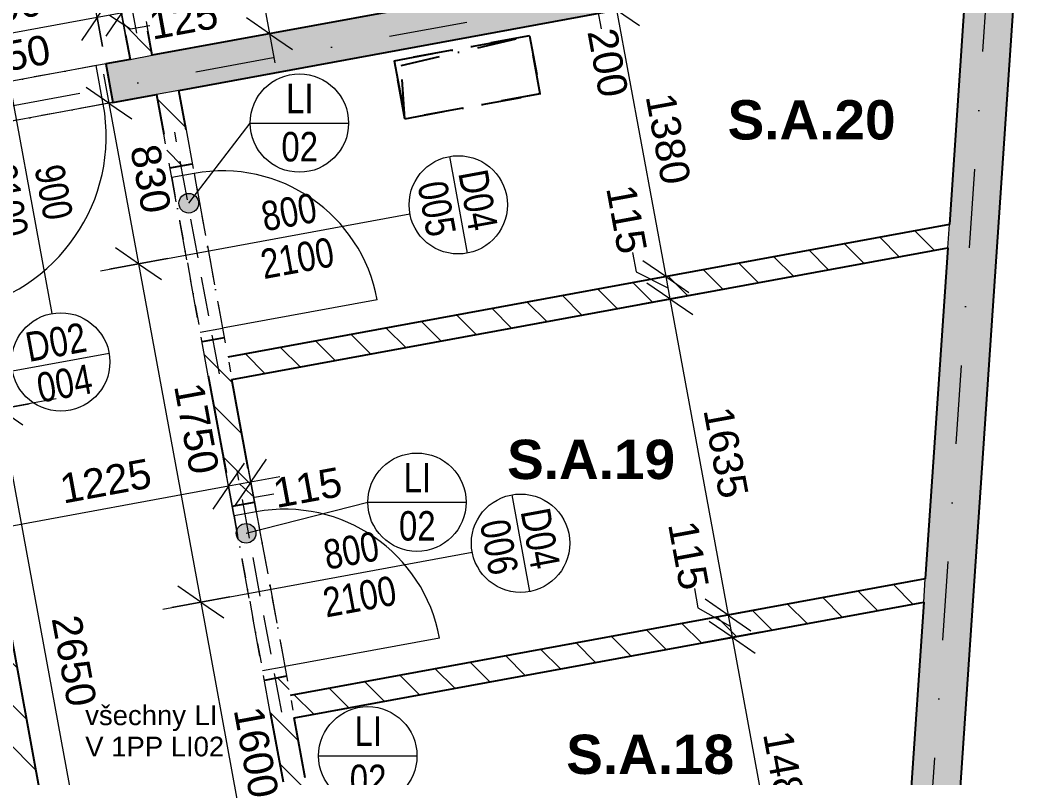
# Model space of a CAD drawing. Header units: millimetres. Extents: x -45523 to 44975, y -3459 to 74573.
# Drawn here: x 16797 to 21945, y 6632 to 10485 of the extents above; entities that cross this region are included whole.
import ezdxf

# ---------------------------------------------------------------- set-up
doc = ezdxf.new("R2010")
doc.units = ezdxf.units.MM
for name, pattern in [('HA_Dash_3mm-S1mm', [300, 200, -100]), ('HA_DashDot_10mm-S3mm', [1000, 400, -300, 0, -300]), ('HA_DashDot_2_2mm-S0_6mm', [220, 100, -60, 0, -60]), ('HA_DashDot_4mm-S1mm', [400, 200, -100, 0, -100])]:
    doc.linetypes.add(name, pattern=pattern)
for name, color, linetype, lineweight in [('A-____-____-DIMS', 9, 'Continuous', 5), ('A-____-____-DIMS-100', 9, 'Continuous', 5), ('A-AREA-____-IDEN', 9, 'Continuous', 9), ('A-DOOR-____-IDEN', 9, 'Continuous', 9), ('A-DOOR-____-MCUT', 9, 'HA_DashDot_2_2mm-S0_6mm', 9), ('A-DOOR-____-OTLN', 9, 'Continuous', 9), ('A-DOOR-FRAM-MCUT', 9, 'Continuous', 9), ('A-FLOR-____-OVHD', 9, 'HA_DashDot_4mm-S1mm', 25), ('A-GENM-____-HDLN', 9, 'HA_Dash_3mm-S1mm', 9), ('A-GENM-____-IDEN', 9, 'Continuous', 9), ('A-GENM-____-OTLN', 9, 'Continuous', 9), ('A-WALL-____-MCUT', 9, 'Continuous', 9), ('A-WALL-____-PATT', 9, 'Continuous', 25), ('G-____-____-TEXT', 9, 'Continuous', 5), ('I-WALL-____-MCUT', 9, 'Continuous', 25), ('S-GRID-____-OTLN', 9, 'Continuous', 5)]:
    doc.layers.add(name, color=color, linetype=linetype, lineweight=lineweight)
doc.styles.add('Arial', font='arial.ttf', dxfattribs={"height": 100})
doc.styles.add('Arial_2', font='arial.ttf', dxfattribs={"height": 150})
doc.styles.add('Arial_3', font='arial.ttf', dxfattribs={"width": 0.8, "height": 150})
doc.styles.add('Arial_B', font='arialbd.ttf', dxfattribs={"height": 200})
doc.dimstyles.new('Inner_Dimensions', dxfattribs={"dimscale": 304.8, "dimtxt": 153.03891, "dimasz": 0.656168, "dimexe": 0.492126, "dimexo": 0.0625, "dimgap": 0.065617, "dimtad": 1, "dimdec": 0, "dimzin": 0, "dimdsep": 46, "dimtxsty": 'Arial_2', "dimblk1": 'OBLIQUE', "dimblk2": 'OBLIQUE', "dimsah": 1, "dimcen": 0.09, "dimdle": 0.492126, "dimazin": 0, "dimtfac": 1, "dimtdec": 4, "dimtix": 1, "dimtmove": 0, "dimatfit": 3, "dimfxl": 0.492126, "dimfxlon": 1, "dimtvp": 1, "dimtolj": 1, "dimtzin": 0, "dimlwd": 9, "dimlwe": 9, "dimarcsym": 2})
doc.dimstyles.new('Inner_Dimensions_1', dxfattribs={"dimscale": 304.8, "dimtxt": 153.03891, "dimasz": 0.656168, "dimexe": 0.492126, "dimexo": 0.0625, "dimgap": 0.065617, "dimtad": 1, "dimdec": 0, "dimzin": 0, "dimdsep": 46, "dimtxsty": 'Arial_2', "dimblk1": 'OBLIQUE', "dimblk2": 'OBLIQUE', "dimsah": 1, "dimcen": 0.09, "dimdle": 0.492126, "dimazin": 0, "dimtfac": 1, "dimtdec": 4, "dimtix": 1, "dimtmove": 1, "dimatfit": 3, "dimfxl": 0.492126, "dimfxlon": 1, "dimtvp": 1, "dimtolj": 1, "dimtzin": 0, "dimlwd": 9, "dimlwe": 9, "dimarcsym": 2})
doc.dimstyles.new('Inner_Dimensions_2', dxfattribs={"dimscale": 304.8, "dimtxt": 153.03891, "dimasz": 0.656168, "dimexe": 0.492126, "dimexo": 0.0625, "dimgap": 0.065617, "dimtad": 1, "dimdec": 0, "dimzin": 0, "dimdsep": 46, "dimtxsty": 'Arial_2', "dimblk1": 'OBLIQUE', "dimblk2": 'OBLIQUE', "dimsah": 1, "dimcen": 0.09, "dimdle": 0.492126, "dimazin": 0, "dimtfac": 1, "dimtdec": 4, "dimtix": 1, "dimtmove": 2, "dimatfit": 3, "dimfxl": 0.492126, "dimfxlon": 1, "dimtvp": 1, "dimtolj": 1, "dimtzin": 0, "dimlwd": 9, "dimlwe": 9, "dimarcsym": 2})
pattern_1 = [(135, (0, 0), (-106.066, -106.066), [])]

# ---------------------------------------------------------------- blocks, each defined once
blk = doc.blocks.new('HA_DR_Single_Swing_Solid - In_900x2100_SKLEP-V8-1PP_GARAZ')
at = {"layer": 'A-DOOR-____-MCUT'}
for p, q in [((-450, 100), (450, 100)), ((-450, -100), (450, -100))]:
    blk.add_line(p, q, dxfattribs=at)
at = {"layer": 'A-DOOR-____-OTLN', "lineweight": 5}
blk.add_line((450, 1000), (450, 100), dxfattribs=at)
at = {"layer": 'A-DOOR-____-OTLN'}
for p, q in [((-500, 100), (500, 100)), ((-500, -100), (500, -100))]:
    blk.add_line(p, q, dxfattribs=at)
at = {"layer": 'A-DOOR-____-OTLN', "lineweight": 5}
blk.add_arc((450, 100), 900, 90, 180, dxfattribs=at)
at = {"layer": 'A-DOOR-FRAM-MCUT'}
for p, q in [((-450, 100), (-450, -100)), ((450, -100), (450, 100))]:
    blk.add_line(p, q, dxfattribs=at)
blk = doc.blocks.new('HA_DR_Single_Swing_Solid - In_800x2100_SKLEP-V9-1PP_GARAZ')
at = {"layer": 'A-DOOR-____-MCUT'}
for p, q in [((-400, 57.5), (400, 57.5)), ((-400, -57.5), (400, -57.5))]:
    blk.add_line(p, q, dxfattribs=at)
at = {"layer": 'A-DOOR-____-OTLN', "lineweight": 5}
blk.add_line((400, 857.5), (400, 57.5), dxfattribs=at)
blk.add_arc((400, 57.5), 800, 90, 180, dxfattribs=at)
at = {"layer": 'A-DOOR-FRAM-MCUT'}
for p, q in [((-400, 57.5), (-400, -57.5)), ((400, -57.5), (400, 57.5))]:
    blk.add_line(p, q, dxfattribs=at)
blk = doc.blocks.new('TB_Porotherm KP11_5_1250mm - TB_Porotherm KP11_5_1250mm-2113159-1PP_GARAZ')
at = {"layer": 'A-GENM-____-HDLN'}
for p, q in [((-625, 57.5), (625, 57.5)), ((-625, 0), (625, 0)), ((625, -57.5), (-625, -57.5))]:
    blk.add_line(p, q, dxfattribs=at)
blk = doc.blocks.new('HA_GM_Shaft_Rectangle - Default-2321926-1PP_GARAZ')
at = {"layer": 'A-FLOR-____-OVHD'}
for p, q in [((0, -300), (0, 0)), ((0, 0), (700, 0)), ((30, -30), (700, 0)), ((700, 0), (700, -300)), ((0, -300), (30, -30)), ((700, -300), (0, -300))]:
    blk.add_line(p, q, dxfattribs=at)
blk = doc.blocks.new('HA_TAG_Door_TypeMark_wDimensions - Scale100_Right with Bouble-921054-1PP_GARAZ')
at = {"layer": 'A-DOOR-____-IDEN'}
for p, q in [((0, 5), (0, -11)), ((-2.5, -13.5), (2.5, -13.5))]:
    blk.add_line(p, q, dxfattribs=at)
blk.add_circle((0, -13.5), 2.5, dxfattribs=at)
blk = doc.blocks.new('HA_TAG_Door_TypeMark_wDimensions - Scale100_Left with Bouble-921058-1PP_GARAZ')
at = {"layer": 'A-DOOR-____-IDEN'}
for p, q in [((-2.5, 13.5), (2.5, 13.5)), ((0, -5), (0, 11))]:
    blk.add_line(p, q, dxfattribs=at)
blk.add_circle((0, 13.5), 2.5, dxfattribs=at)
blk = doc.blocks.new('DIMBLOCK356-1PP_GARAZ')
at = {"layer": 'A-____-____-DIMS-100', "lineweight": 9}
for p, q in [((19793.1, 10734.5), (19676.7, 10814.8)), ((19940.6, 10761.7), (19645.6, 10707.4)), ((19793.1, 10734.5), (19940.6, 10761.7)), ((19793.1, 10734.5), (19829.3, 10537.8)), ((19793.1, 10734.5), (19909.6, 10654.3)), ((19829.3, 10537.8), (19712.9, 10618.1)), ((19733.7, 10538.6), (19811.2, 10636.2)), ((19976.8, 10565), (19681.8, 10510.7)), ((19829.3, 10537.8), (19976.8, 10565)), ((19751.8, 10440.3), (19733.7, 10538.6)), ((19829.3, 10537.8), (19945.8, 10457.6))]:
    blk.add_line(p, q, dxfattribs=at)
at = {"layer": 'A-____-____-DIMS-100', "color": 0, "lineweight": 9, "insert": (19827.5, 10454.2), "char_height": 150, "width": 415.324, "attachment_point": 1, "rotation": 280.4271, "line_spacing_factor": 0.941778, "style": 'Arial_2'}
blk.add_mtext('200', dxfattribs=at)
blk = doc.blocks.new('_Oblique')
at = {"color": 0, "linetype": 'ByBlock', "lineweight": -2}
blk.add_line((-0.5, -0.5), (0.5, 0.5), dxfattribs=at)
blk = doc.blocks.new('DIMBLOCK357-1PP_GARAZ')
at = {"layer": 'A-____-____-DIMS-100', "lineweight": 9}
for p, q in [((19829.3, 10537.8), (19712.9, 10618.1)), ((19976.8, 10565), (19681.8, 10510.7)), ((19829.3, 10537.8), (19976.8, 10565)), ((19829.3, 10537.8), (20079.1, 9180.6)), ((19829.3, 10537.8), (19945.8, 10457.6)), ((20079.1, 9180.6), (19962.6, 9260.9)), ((20226.6, 9207.7), (19931.5, 9153.5)), ((20079.1, 9180.6), (20226.6, 9207.7)), ((20079.1, 9180.6), (20195.5, 9100.4))]:
    blk.add_line(p, q, dxfattribs=at)
at = {"layer": 'A-____-____-DIMS-100', "color": 0, "lineweight": 9, "insert": (20123.6, 10125), "char_height": 150, "width": 553.765, "attachment_point": 1, "rotation": 280.4271, "line_spacing_factor": 0.941778, "style": 'Arial_2'}
blk.add_mtext('1380', dxfattribs=at)
blk = doc.blocks.new('DIMBLOCK358-1PP_GARAZ')
at = {"layer": 'A-____-____-DIMS-100', "lineweight": 9}
for p, q in [((19909.8, 9304.1), (19927.9, 9205.7)), ((20079.1, 9180.6), (19962.6, 9260.9)), ((19927.9, 9205.7), (20089.5, 9124.1)), ((20226.6, 9207.7), (19931.5, 9153.5)), ((20079.1, 9180.6), (20226.6, 9207.7)), ((20079.1, 9180.6), (20099.9, 9067.5)), ((20079.1, 9180.6), (20195.5, 9100.4)), ((20099.9, 9067.5), (19983.4, 9147.8)), ((20247.4, 9094.6), (19952.4, 9040.4)), ((20099.9, 9067.5), (20247.4, 9094.6)), ((20099.9, 9067.5), (20216.3, 8987.3))]:
    blk.add_line(p, q, dxfattribs=at)
at = {"layer": 'A-____-____-DIMS-100', "color": 0, "lineweight": 9, "insert": (19922.9, 9658.4), "char_height": 150, "width": 415.324, "attachment_point": 1, "rotation": 280.4271, "line_spacing_factor": 0.941778, "style": 'Arial_2'}
blk.add_mtext('115', dxfattribs=at)
blk = doc.blocks.new('DIMBLOCK359-1PP_GARAZ')
at = {"layer": 'A-____-____-DIMS-100', "lineweight": 9}
for p, q in [((20099.9, 9067.5), (19983.4, 9147.8)), ((20247.4, 9094.6), (19952.4, 9040.4)), ((20099.9, 9067.5), (20247.4, 9094.6)), ((20099.9, 9067.5), (20395.8, 7459.5)), ((20099.9, 9067.5), (20216.3, 8987.3)), ((20395.8, 7459.5), (20279.3, 7539.8)), ((20543.3, 7486.6), (20248.3, 7432.4)), ((20395.8, 7459.5), (20543.3, 7486.6)), ((20395.8, 7459.5), (20512.2, 7379.3))]:
    blk.add_line(p, q, dxfattribs=at)
at = {"layer": 'A-____-____-DIMS-100', "color": 0, "lineweight": 9, "insert": (20417.3, 8529.3), "char_height": 150, "width": 553.765, "attachment_point": 1, "rotation": 280.4271, "line_spacing_factor": 0.941778, "style": 'Arial_2'}
blk.add_mtext('1635', dxfattribs=at)
blk = doc.blocks.new('DIMBLOCK360-1PP_GARAZ')
at = {"layer": 'A-____-____-DIMS-100', "lineweight": 9}
for p, q in [((20224.5, 7594.3), (20242.6, 7495.9)), ((20395.8, 7459.5), (20279.3, 7539.8)), ((20242.6, 7495.9), (20406.2, 7403)), ((20543.3, 7486.6), (20248.3, 7432.4)), ((20395.8, 7459.5), (20543.3, 7486.6)), ((20416.6, 7346.4), (20300.2, 7426.7)), ((20395.8, 7459.5), (20416.6, 7346.4)), ((20395.8, 7459.5), (20512.2, 7379.3)), ((20564.1, 7373.5), (20269.1, 7319.3)), ((20416.6, 7346.4), (20564.1, 7373.5)), ((20416.6, 7346.4), (20533.1, 7266.2))]:
    blk.add_line(p, q, dxfattribs=at)
at = {"layer": 'A-____-____-DIMS-100', "color": 0, "lineweight": 9, "insert": (20237.6, 7948.6), "char_height": 150, "width": 415.324, "attachment_point": 1, "rotation": 280.4271, "line_spacing_factor": 0.941778, "style": 'Arial_2'}
blk.add_mtext('115', dxfattribs=at)
blk = doc.blocks.new('DIMBLOCK361-1PP_GARAZ')
at = {"layer": 'A-____-____-DIMS-100', "lineweight": 9}
for p, q in [((20416.6, 7346.4), (20300.2, 7426.7)), ((20564.1, 7373.5), (20269.1, 7319.3)), ((20416.6, 7346.4), (20564.1, 7373.5)), ((20416.6, 7346.4), (20685.4, 5885.9)), ((20416.6, 7346.4), (20533.1, 7266.2)), ((20685.4, 5885.9), (20568.9, 5966.2)), ((20832.9, 5913.1), (20537.8, 5858.8)), ((20685.4, 5885.9), (20832.9, 5913.1)), ((20685.4, 5885.9), (20801.8, 5805.7))]:
    blk.add_line(p, q, dxfattribs=at)
at = {"layer": 'A-____-____-DIMS-100', "color": 0, "lineweight": 9, "insert": (20720.4, 6882), "char_height": 150, "width": 553.765, "attachment_point": 1, "rotation": 280.4271, "line_spacing_factor": 0.941778, "style": 'Arial_2'}
blk.add_mtext('1485', dxfattribs=at)
blk = doc.blocks.new('DIMBLOCK364-1PP_GARAZ')
at = {"layer": 'A-____-____-DIMS-100', "lineweight": 9}
for p, q in [((17883.4, 7967.1), (17829.1, 8262.1)), ((17996.5, 7987.9), (17942.2, 8282.9)), ((17969.4, 8135.4), (18049.6, 8251.9)), ((17856.3, 8114.6), (17936.5, 8231.1)), ((18116.9, 8162.6), (17856.3, 8114.6)), ((17969.4, 8135.4), (17889.1, 8019)), ((17969.4, 8135.4), (17996.5, 7987.9)), ((17856.3, 8114.6), (17776, 7998.2)), ((17856.3, 8114.6), (17883.4, 7967.1)), ((17987.4, 8056.7), (17912.8, 8125)), ((18085.8, 8074.8), (17987.4, 8056.7))]:
    blk.add_line(p, q, dxfattribs=at)
at = {"layer": 'A-____-____-DIMS-100', "color": 0, "lineweight": 9, "insert": (18071.8, 8150.6), "char_height": 150, "width": 415.324, "attachment_point": 1, "rotation": 10.4271, "line_spacing_factor": 0.941778, "style": 'Arial_2'}
blk.add_mtext('115', dxfattribs=at)
blk = doc.blocks.new('DIMBLOCK365-1PP_GARAZ')
at = {"layer": 'A-____-____-DIMS-100', "lineweight": 9}
for p, q in [((17883.4, 7967.1), (17829.1, 8262.1)), ((17856.3, 8114.6), (17936.5, 8231.1)), ((17856.3, 8114.6), (16651.5, 7892.9)), ((17856.3, 8114.6), (17776, 7998.2)), ((17856.3, 8114.6), (17883.4, 7967.1)), ((16678.6, 7745.4), (16624.3, 8040.4)), ((16651.5, 7892.9), (16731.7, 8009.3)), ((16651.5, 7892.9), (16571.2, 7776.5)), ((16651.5, 7892.9), (16678.6, 7745.4))]:
    blk.add_line(p, q, dxfattribs=at)
at = {"layer": 'A-____-____-DIMS-100', "color": 0, "lineweight": 9, "insert": (16988.1, 8173.2), "char_height": 150, "width": 553.765, "attachment_point": 1, "rotation": 10.4271, "line_spacing_factor": 0.941778, "style": 'Arial_2'}
blk.add_mtext('1225', dxfattribs=at)
blk = doc.blocks.new('DIMBLOCK378-1PP_GARAZ')
at = {"layer": 'A-____-____-DIMS-100', "lineweight": 9}
for p, q in [((17220.8, 10210.3), (17398.1, 9246.5)), ((17247.9, 10062.8), (17131.5, 10143)), ((17395.4, 10089.9), (17100.4, 10035.6)), ((17247.9, 10062.8), (17395.4, 10089.9)), ((17247.9, 10062.8), (17364.3, 9982.5)), ((17398.1, 9246.5), (17281.7, 9326.7)), ((17545.6, 9273.6), (17250.6, 9219.3)), ((17398.1, 9246.5), (17545.6, 9273.6)), ((17398.1, 9246.5), (17514.6, 9166.2))]:
    blk.add_line(p, q, dxfattribs=at)
at = {"layer": 'A-____-____-DIMS-100', "color": 0, "lineweight": 9, "insert": (17502.9, 9863.7), "char_height": 150, "width": 415.324, "attachment_point": 1, "rotation": 280.4271, "line_spacing_factor": 0.941778, "style": 'Arial_2'}
blk.add_mtext('830', dxfattribs=at)
blk = doc.blocks.new('DIMBLOCK379-1PP_GARAZ')
at = {"layer": 'A-____-____-DIMS-100', "lineweight": 9}
for p, q in [((17398.1, 9246.5), (17281.7, 9326.7)), ((17545.6, 9273.6), (17250.6, 9219.3)), ((17398.1, 9246.5), (17545.6, 9273.6)), ((17398.1, 9246.5), (17714.8, 7525.4)), ((17398.1, 9246.5), (17514.6, 9166.2)), ((17714.8, 7525.4), (17598.4, 7605.6)), ((17862.4, 7552.5), (17567.3, 7498.2)), ((17714.8, 7525.4), (17862.4, 7552.5)), ((17714.8, 7525.4), (17831.3, 7445.1))]:
    blk.add_line(p, q, dxfattribs=at)
at = {"layer": 'A-____-____-DIMS-100', "color": 0, "lineweight": 9, "insert": (17725.9, 8651.7), "char_height": 150, "width": 553.765, "attachment_point": 1, "rotation": 280.4271, "line_spacing_factor": 0.941778, "style": 'Arial_2'}
blk.add_mtext('1750', dxfattribs=at)
blk = doc.blocks.new('DIMBLOCK380-1PP_GARAZ')
at = {"layer": 'A-____-____-DIMS-100', "lineweight": 9}
for p, q in [((17714.8, 7525.4), (17598.4, 7605.6)), ((17862.4, 7552.5), (17567.3, 7498.2)), ((17714.8, 7525.4), (17862.4, 7552.5)), ((17714.8, 7525.4), (18004.4, 5951.8)), ((17714.8, 7525.4), (17831.3, 7445.1)), ((18004.4, 5951.8), (17888, 6032.1)), ((18151.9, 5978.9), (17856.9, 5924.7)), ((18004.4, 5951.8), (18151.9, 5978.9)), ((18004.4, 5951.8), (18120.9, 5871.6))]:
    blk.add_line(p, q, dxfattribs=at)
at = {"layer": 'A-____-____-DIMS-100', "color": 0, "lineweight": 9, "insert": (18029.1, 7004.4), "char_height": 150, "width": 553.765, "attachment_point": 1, "rotation": 280.4271, "line_spacing_factor": 0.941778, "style": 'Arial_2'}
blk.add_mtext('1600', dxfattribs=at)
blk = doc.blocks.new('DIMBLOCK383-1PP_GARAZ')
at = {"layer": 'A-____-____-DIMS-100', "lineweight": 9}
for p, q in [((16667, 8654.4), (17173.8, 5900.6)), ((16694.1, 8506.9), (16577.7, 8587.1)), ((16841.7, 8534), (16546.6, 8479.7)), ((16694.1, 8506.9), (16841.7, 8534)), ((16694.1, 8506.9), (16810.6, 8426.6)), ((17173.8, 5900.6), (17057.3, 5980.9)), ((17321.3, 5927.8), (17026.2, 5873.5)), ((17173.8, 5900.6), (17321.3, 5927.8)), ((17173.8, 5900.6), (17290.2, 5820.4))]:
    blk.add_line(p, q, dxfattribs=at)
at = {"layer": 'A-____-____-DIMS-100', "color": 0, "lineweight": 9, "insert": (17103.4, 7469.5), "char_height": 150, "width": 553.765, "attachment_point": 1, "rotation": 280.4271, "line_spacing_factor": 0.941778, "style": 'Arial_2'}
blk.add_mtext('2650', dxfattribs=at)
blk = doc.blocks.new('DIMBLOCK387-1PP_GARAZ')
at = {"layer": 'A-____-____-DIMS-100', "lineweight": 9}
for p, q in [((17338.9, 10373.3), (17284.6, 10668.4)), ((17216, 10350.7), (17161.7, 10645.7)), ((17188.8, 10498.2), (17269.1, 10614.7)), ((17311.8, 10520.8), (17392, 10637.3)), ((17459.3, 10548), (17188.8, 10498.2)), ((17311.8, 10520.8), (17231.5, 10404.4)), ((17357.1, 10438.6), (17250.3, 10509.5)), ((17311.8, 10520.8), (17338.9, 10373.3)), ((17188.8, 10498.2), (17108.6, 10381.8)), ((17188.8, 10498.2), (17216, 10350.7)), ((17455.4, 10456.7), (17357.1, 10438.6))]:
    blk.add_line(p, q, dxfattribs=at)
at = {"layer": 'A-____-____-DIMS-100', "color": 0, "lineweight": 9, "insert": (17441.5, 10532.5), "char_height": 150, "width": 415.324, "attachment_point": 1, "rotation": 10.4271, "line_spacing_factor": 0.941778, "style": 'Arial_2'}
blk.add_mtext('125', dxfattribs=at)
blk = doc.blocks.new('DIMBLOCK388-1PP_GARAZ')
at = {"layer": 'A-____-____-DIMS-100', "lineweight": 9}
for p, q in [((17216, 10350.7), (17161.7, 10645.7)), ((17188.8, 10498.2), (17269.1, 10614.7)), ((16232.5, 10169.7), (16178.2, 10464.8)), ((17188.8, 10498.2), (16205.4, 10317.2)), ((17188.8, 10498.2), (17108.6, 10381.8)), ((17188.8, 10498.2), (17216, 10350.7)), ((16205.4, 10317.2), (16285.6, 10433.7)), ((16205.4, 10317.2), (16125.1, 10200.8)), ((16205.4, 10317.2), (16232.5, 10169.7))]:
    blk.add_line(p, q, dxfattribs=at)
at = {"layer": 'A-____-____-DIMS-100', "color": 0, "lineweight": 9, "insert": (16431.3, 10577.1), "char_height": 150, "width": 553.765, "attachment_point": 1, "rotation": 10.4271, "line_spacing_factor": 0.941778, "style": 'Arial_2'}
blk.add_mtext('1000', dxfattribs=at)
blk = doc.blocks.new('HA_TAG_GM_Products - Generic-588599-1PP_GARAZ')
at = {"layer": 'A-GENM-____-IDEN'}
blk.add_line((-2.5, 0), (2.5, 0), dxfattribs=at)
blk.add_circle((0, 0), 2.5, dxfattribs=at)
blk = doc.blocks.new('DIMBLOCK562-1PP_GARAZ')
at = {"layer": 'A-____-____-DIMS-100', "lineweight": 9}
for p, q in [((17901.2, 11301.5), (18091.3, 10268.8)), ((17928.4, 11153.9), (17811.9, 11234.2)), ((18075.9, 11181.1), (17780.9, 11126.8)), ((17928.4, 11153.9), (18075.9, 11181.1)), ((17928.4, 11153.9), (18044.8, 11073.7)), ((18064.1, 10416.3), (17947.7, 10496.6)), ((18211.6, 10443.5), (17916.6, 10389.2)), ((18064.1, 10416.3), (18211.6, 10443.5)), ((18064.1, 10416.3), (18180.6, 10336.1))]:
    blk.add_line(p, q, dxfattribs=at)
at = {"layer": 'A-____-____-DIMS-100', "color": 0, "lineweight": 9, "insert": (18151.5, 11127.8), "char_height": 150, "width": 415.324, "attachment_point": 1, "rotation": 280.4271, "line_spacing_factor": 0.941778, "style": 'Arial_2'}
blk.add_mtext('750', dxfattribs=at)

msp = doc.modelspace()

# ---------------------------------------------------------------- hatches: boundary and pattern name
at = {"layer": 'A-GENM-____-IDEN'}
h = msp.add_hatch(color=256, dxfattribs=at)
edge = h.paths.add_edge_path()
edge.add_arc((17654, 9553.7), 50, 0, 360)
h = msp.add_hatch(color=256, dxfattribs=at)
edge = h.paths.add_edge_path()
edge.add_arc((17945.1, 7875.1), 50, 0, 360)
at = {"layer": 'A-WALL-____-PATT', "lineweight": 5}
h = msp.add_hatch(dxfattribs=at)
h.set_pattern_fill('FP_2', color=256, style=0, pattern_type=2)
h.set_pattern_definition(pattern_1)
h.paths.add_polyline_path([(17355, 10285.8), (17468.1, 10306.7), (17422.9, 10552.5), (17309.8, 10531.7)])
h.paths.add_polyline_path([(17128.8, 11515.2), (17241.9, 11536), (17196.7, 11781.9), (17083.5, 11761.1), (17090.6, 11722.7)])
at = {"layer": 'A-WALL-____-PATT', "lineweight": 9}
h = msp.add_hatch(color=256, dxfattribs=at)
h.paths.add_polyline_path([(6740.1, 8129.1), (10501.9, 8821.4), (10465.7, 9018.1), (6703.9, 8325.8)])
h.paths.add_polyline_path([(11485.4, 9002.3), (16284.8, 9885.5), (16248.6, 10082.2), (11449.2, 9199)])
h.paths.add_polyline_path([(17268.3, 10066.5), (21617.2, 10866.8), (21631.2, 11072.8), (17232.1, 10263.2)])
msp.add_hatch(color=256, dxfattribs=at).paths.add_polyline_path([(21143, 3880.6), (21396.8, 3927.3), (21865.4, 10832.2), (21616, 10849.2), (21278.6, 5878.2)])
at = {"layer": 'A-WALL-____-PATT', "lineweight": 5}
h = msp.add_hatch(dxfattribs=at)
h.set_pattern_fill('FP_2', color=256, style=0, pattern_type=2)
h.set_pattern_definition(pattern_1)
h.paths.add_polyline_path([(18345.6, 5455.4), (18458.7, 5476.2), (18440.6, 5574.5), (18327.5, 5553.7)])
h.paths.add_polyline_path([(18164.6, 6438.8), (18277.7, 6459.7), (18151.1, 7148.1), (18038, 7127.3)])
h.paths.add_polyline_path([(17875.1, 8012.4), (17988.2, 8033.2), (17834.3, 8869.2), (17721.2, 8848.4), (17860.8, 8090.2)])
h.paths.add_polyline_path([(17558.3, 9733.5), (17671.4, 9754.3), (17602.7, 10128.1), (17489.6, 10107.2)])
h = msp.add_hatch(dxfattribs=at)
h.set_pattern_fill('FP_2', color=256, style=0, pattern_type=2)
h.set_pattern_definition(pattern_1)
h.paths.add_polyline_path([(17399.7, 3191.8), (17512.8, 3212.6), (17104.7, 5430.3), (16991.6, 5409.5)])
h.paths.add_polyline_path([(16828.7, 6294.7), (16941.8, 6315.5), (16625.1, 8036.6), (16512, 8015.8), (16759, 6673.3)])
h.paths.add_polyline_path([(16349.1, 8900.9), (16462.2, 8921.7), (16284.8, 9885.5), (16171.7, 9864.7), (16250.7, 9435.4)])
h = msp.add_hatch(dxfattribs=at)
h.set_pattern_fill('FP_2', color=256, style=0, pattern_type=2)
h.set_pattern_definition(pattern_1)
h.paths.add_polyline_path([(17873.2, 8657.7), (21512.7, 9327.5), (21520.8, 9445.9), (17852.4, 8770.8), (17860.8, 8725.6)])
h = msp.add_hatch(dxfattribs=at)
h.set_pattern_fill('FP_2', color=256, style=0, pattern_type=2)
h.set_pattern_definition(pattern_1)
h.paths.add_polyline_path([(18190, 6936.6), (21390.4, 7525.6), (21398.5, 7644), (18169.2, 7049.7)])

# ---------------------------------------------------------------- linework, layer by layer
at = {"layer": 'A-FLOR-____-OVHD'}
for p, q in [((18698.5, 10278.9), (19386.9, 10405.6)), ((19386.9, 10405.6), (18698.5, 10278.9)), ((19386.9, 10405.6), (19441.2, 10110.5)), ((19441.2, 10110.5), (19386.9, 10405.6)), ((18752.8, 9983.8), (18698.5, 10278.9)), ((18698.5, 10278.9), (18752.8, 9983.8)), ((19441.2, 10110.5), (18752.8, 9983.8)), ((18752.8, 9983.8), (19441.2, 10110.5))]:
    msp.add_line(p, q, dxfattribs=at)
at = {"layer": 'A-GENM-____-IDEN'}
for p, q in [((17654, 9553.7), (17966.2, 9961.7)), ((17945.1, 7875.1), (18564, 8033.3))]:
    msp.add_line(p, q, dxfattribs=at)
for centre in [(17654, 9553.7), (17945.1, 7875.1)]:
    msp.add_circle(centre, 50, dxfattribs=at)
at = {"layer": 'A-WALL-____-MCUT', "lineweight": 25}
for p, q in [((21379.3, 3669.9), (22229.8, 16200.8)), ((21617.2, 10866.8), (21520.8, 9445.9)), ((21512.7, 9327.5), (21398.5, 7644)), ((21390.4, 7525.6), (21286.7, 5996.6))]:
    msp.add_line(p, q, dxfattribs=at)
at = {"layer": 'A-WALL-____-MCUT'}
for p, q in [((17355, 10285.8), (17468.1, 10306.7)), ((17602.7, 10128.1), (17489.6, 10107.2)), ((21512.7, 9327.5), (21520.8, 9445.9)), ((21390.4, 7525.6), (21398.5, 7644))]:
    msp.add_line(p, q, dxfattribs=at)
at = {"layer": 'I-WALL-____-MCUT'}
for p, q in [((17602.7, 10128.1), (21617.2, 10866.8)), ((19100.7, 10607.1), (17468.1, 10306.7)), ((17332.4, 10408.7), (17355, 10285.8)), ((17468.1, 10306.7), (17445.5, 10429.5)), ((17355, 10285.8), (17232.1, 10263.2)), ((17232.1, 10263.2), (17268.3, 10066.5)), ((17268.3, 10066.5), (17489.6, 10107.2)), ((17489.6, 10107.2), (17526.7, 9905.7)), ((17639.8, 9926.5), (17602.7, 10128.1)), ((17558.3, 9733.5), (17671.4, 9754.3)), ((21520.8, 9445.9), (17852.4, 8770.8)), ((17873.2, 8657.7), (21512.7, 9327.5)), ((17834.3, 8869.2), (17721.2, 8848.4)), ((17752.9, 8676.2), (17843.4, 8184.6)), ((17956.5, 8205.4), (17873.2, 8657.7)), ((17875.1, 8012.4), (17988.2, 8033.2)), ((16910.1, 6487.6), (16656.7, 7864.4)), ((21398.5, 7644), (18169.2, 7049.7)), ((18190, 6936.6), (21390.4, 7525.6)), ((18151.1, 7148.1), (18038, 7127.3)), ((18069.6, 6955.1), (18133, 6611)), ((18246.1, 6631.8), (18190, 6936.6))]:
    msp.add_line(p, q, dxfattribs=at)
at = {"layer": 'S-GRID-____-OTLN', "linetype": 'HA_DashDot_10mm-S3mm', "lineweight": 9}
for p, q in [((21148.9, 2342.8), (22095.9, 16295.3)), ((23001.5, 11197.8), (-4917.8, 6060))]:
    msp.add_line(p, q, dxfattribs=at)

# ---------------------------------------------------------------- block references
at = {"layer": 'A-DOOR-____-IDEN'}
for name, p, xscale, yscale, zscale, rotation in [('HA_TAG_Door_TypeMark_wDimensions - Scale100_Right with Bouble-921054-1PP_GARAZ', (16758.4, 10074.4), 99.99999999999991, 99.99999999999991, 99.99999999999991, 10.4270886610821), ('HA_TAG_Door_TypeMark_wDimensions - Scale100_Left with Bouble-921058-1PP_GARAZ', (17696.3, 9301.4), 99.99999999999994, 99.99999999999994, 99.99999999999994, 280.4270886610822), ('HA_TAG_Door_TypeMark_wDimensions - Scale100_Right with Bouble-921054-1PP_GARAZ', (16487.1, 8468.7), 99.99999999999993, 99.99999999999993, 99.99999999999993, 280.427088661082), ('HA_TAG_Door_TypeMark_wDimensions - Scale100_Left with Bouble-921058-1PP_GARAZ', (18013.1, 7580.3), 99.99999999999994, 99.99999999999994, 99.99999999999994, 280.4270886610822)]:
    msp.add_blockref(name, p, dxfattribs=dict(at, xscale=xscale, yscale=yscale, zscale=zscale, rotation=rotation))
at = {"layer": 'A-DOOR-____-OTLN'}
for name, p, rotation in [('HA_DR_Single_Swing_Solid - In_900x2100_SKLEP-V8-1PP_GARAZ', (16758.4, 10074.4), 190.4270886610822), ('HA_DR_Single_Swing_Solid - In_800x2100_SKLEP-V9-1PP_GARAZ', (17696.3, 9301.4), 280.4270886610821), ('HA_DR_Single_Swing_Solid - In_800x2100_SKLEP-V9-1PP_GARAZ', (18013.1, 7580.3), 280.4270886610821)]:
    msp.add_blockref(name, p, dxfattribs=dict(at, rotation=rotation))
at = {"layer": 'A-FLOR-____-OVHD', "rotation": 10.42708866108199}
msp.add_blockref('HA_GM_Shaft_Rectangle - Default-2321926-1PP_GARAZ', (18698.5, 10278.9), dxfattribs=at)
at = {"layer": 'A-GENM-____-IDEN', "xscale": 99.99999999999993, "yscale": 99.99999999999993, "zscale": 99.99999999999993}
for p in [(18216.2, 9961.7), (18814, 8033.3), (18564, 6743.5)]:
    msp.add_blockref('HA_TAG_GM_Products - Generic-588599-1PP_GARAZ', p, dxfattribs=at)
at = {"layer": 'A-GENM-____-OTLN'}
for p, rotation in [((17275.8, 11033.9), 100.4270886610818), ((17696.3, 9301.4), 100.4270886610817), ((18013.1, 7580.3), 100.4270886610817)]:
    msp.add_blockref('TB_Porotherm KP11_5_1250mm - TB_Porotherm KP11_5_1250mm-2113159-1PP_GARAZ', p, dxfattribs=dict(at, rotation=rotation))

# ---------------------------------------------------------------- texts
at = {"layer": 'A-AREA-____-IDEN', "lineweight": 5, "char_height": 200, "width": 1058.227, "attachment_point": 1, "style": 'Arial_B'}
for s, insert in [('S.A.20', (20393.2, 10078.1)), ('S.A.19', (19272.3, 8351.1)), ('S.A.18', (19572.7, 6851))]:
    msp.add_mtext(s, dxfattribs=dict(at, insert=insert))
at = {"layer": 'A-DOOR-____-IDEN', "lineweight": 5, "char_height": 150, "attachment_point": 1}
for s, insert, width, rotation, style in [('2150', (16474.6, 10329.5), 577.215, 10.4271, 'Arial_2'), ('2100', (16773.7, 9764.9), 461.772, 280.4271, 'Arial_3'), ('900', (17016.5, 9761.2), 346.329, 280.4271, 'Arial_3'), ('D04', (19171, 9734.9), 378.396, 280.4271, 'Arial_3'), ('005', (18963.9, 9677.4), 346.329, 280.4271, 'Arial_3'), ('800', (18012.3, 9558), 346.329, 10.4271, 'Arial_3'), ('2100', (18008.5, 9315.2), 461.772, 10.4271, 'Arial_3'), ('D02', (16813.5, 8893.6), 378.396, 10.4271, 'Arial_3'), ('004', (16871, 8686.5), 346.329, 10.4271, 'Arial_3'), ('D04', (19487.7, 8013.8), 378.396, 280.4271, 'Arial_3'), ('006', (19280.6, 7956.3), 346.329, 280.4271, 'Arial_3'), ('800', (18329, 7836.9), 346.329, 10.4271, 'Arial_3'), ('2100', (18325.2, 7594.1), 461.772, 10.4271, 'Arial_3')]:
    msp.add_mtext(s, dxfattribs=dict(at, insert=insert, width=width, rotation=rotation, style=style))
at = {"layer": 'A-GENM-____-IDEN', "lineweight": 5, "char_height": 150, "attachment_point": 1, "style": 'Arial_3'}
for s, insert, width in [('LI', (18148.6, 10161.9), 173.164), ('02', (18124.6, 9916.5), 230.886), ('LI', (18746.4, 8233.5), 173.164), ('02', (18722.4, 7988), 230.886), ('LI', (18496.4, 6943.7), 173.164), ('02', (18472.4, 6698.3), 230.886)]:
    msp.add_mtext(s, dxfattribs=dict(at, insert=insert, width=width))
at = {"layer": 'G-____-____-TEXT', "color": 7, "lineweight": 9, "char_height": 100, "attachment_point": 1, "style": 'Arial'}
for s, insert, width in [('všechny ', (17127.3, 6999.4), 673.418), ('LI ', (17683, 6999.4), 192.405), ('V 1PP LI02', (17127.3, 6840.6), 857.806)]:
    msp.add_mtext(s, dxfattribs=dict(at, insert=insert, width=width))

# ---------------------------------------------------------------- dimensions: what is measured, and where the dimension line sits
at = {"layer": 'A-____-____-DIMS', "lineweight": 9}
for base, p1, p2, angle, dimstyle, override, picture, middle, turn in [((18064.1, 10416.3), (18075.9, 11181.1), (18211.6, 10443.5), 280.4271, 'Inner_Dimensions_2', {"dimpost": '<>', "dimfxl": 750}, 'DIMBLOCK562-1PP_GARAZ', (18090.8, 10905.4), 280.4271), ((19829.3, 10537.8), (19940.6, 10761.7), (19976.8, 10565), 280.4271, 'Inner_Dimensions_1', {"dimpost": '<>', "dimfxl": 200}, 'DIMBLOCK356-1PP_GARAZ', (19766.7, 10231.9), 280.4271), ((17188.8, 10498.2), (17338.9, 10373.3), (17216, 10350.7), 10.4271, 'Inner_Dimensions_1', {"dimpost": '<>', "dimfxl": 125}, 'DIMBLOCK387-1PP_GARAZ', (17663.8, 10471.7), 10.4271), ((20099.9, 9067.5), (20226.6, 9207.7), (20247.4, 9094.6), 280.4271, 'Inner_Dimensions_1', {"dimpost": '<>', "dimfxl": 115}, 'DIMBLOCK358-1PP_GARAZ', (19862.2, 9436), 280.4271), ((17856.3, 8114.6), (17996.5, 7987.9), (17883.4, 7967.1), 10.4271, 'Inner_Dimensions_1', {"dimpost": '<>', "dimfxl": 115}, 'DIMBLOCK364-1PP_GARAZ', (18294.2, 8089.8), 10.4271), ((20416.6, 7346.4), (20543.3, 7486.6), (20564.1, 7373.5), 280.4271, 'Inner_Dimensions_1', {"dimpost": '<>', "dimfxl": 115}, 'DIMBLOCK360-1PP_GARAZ', (20176.8, 7726.3), 280.4271)]:
    dim = msp.add_linear_dim(base=base, p1=p1, p2=p2, angle=angle, dimstyle=dimstyle, override=override, dxfattribs=at)
    dim.commit()
    dim.dimension.update_dxf_attribs({"geometry": picture, "text_midpoint": middle, "dimtype": 160, "text_rotation": turn})
for base, p1, p2, angle, override, picture, middle in [((16205.4, 10317.2), (17216, 10350.7), (16232.5, 10169.7), 10.4271, {"dimpost": '<>', "dimfxl": 1000}, 'DIMBLOCK388-1PP_GARAZ', (16679.6, 10502.7)), ((20079.1, 9180.6), (19976.8, 10565), (20226.6, 9207.7), 280.4271, {"dimpost": '<>', "dimfxl": 1380}, 'DIMBLOCK357-1PP_GARAZ', (20049.2, 9876.7)), ((17398.1, 9246.5), (17395.4, 10089.9), (17545.6, 9273.6), 280.4271, {"dimpost": '<>', "dimfxl": 830}, 'DIMBLOCK378-1PP_GARAZ', (17418, 9672.1)), ((17714.8, 7525.4), (17545.6, 9273.6), (17862.4, 7552.5), 280.4271, {"dimpost": '<>', "dimfxl": 1750}, 'DIMBLOCK379-1PP_GARAZ', (17651.5, 8403.4)), ((20395.8, 7459.5), (20247.4, 9094.6), (20543.3, 7486.6), 280.4271, {"dimpost": '<>', "dimfxl": 1635}, 'DIMBLOCK359-1PP_GARAZ', (20342.9, 8281)), ((17173.8, 5900.6), (16841.7, 8534), (17321.3, 5927.8), 280.4271, {"dimpost": '<>', "dimfxl": 2650}, 'DIMBLOCK383-1PP_GARAZ', (17028.9, 7221.2)), ((16651.5, 7892.9), (17883.4, 7967.1), (16678.6, 7745.4), 10.4271, {"dimpost": '<>', "dimfxl": 1225}, 'DIMBLOCK365-1PP_GARAZ', (17236.4, 8098.7)), ((18004.4, 5951.8), (17862.4, 7552.5), (18151.9, 5978.9), 280.4271, {"dimpost": '<>', "dimfxl": 1600}, 'DIMBLOCK380-1PP_GARAZ', (17954.6, 6756.1)), ((20685.4, 5885.9), (20564.1, 7373.5), (20832.9, 5913.1), 280.4271, {"dimpost": '<>', "dimfxl": 1485}, 'DIMBLOCK361-1PP_GARAZ', (20646, 6633.6))]:
    dim = msp.add_linear_dim(base=base, p1=p1, p2=p2, angle=angle, dimstyle='Inner_Dimensions', override=override, dxfattribs=at)
    dim.commit()
    dim.dimension.update_dxf_attribs({"geometry": picture, "text_midpoint": middle})

doc.saveas('drawing.dxf')
